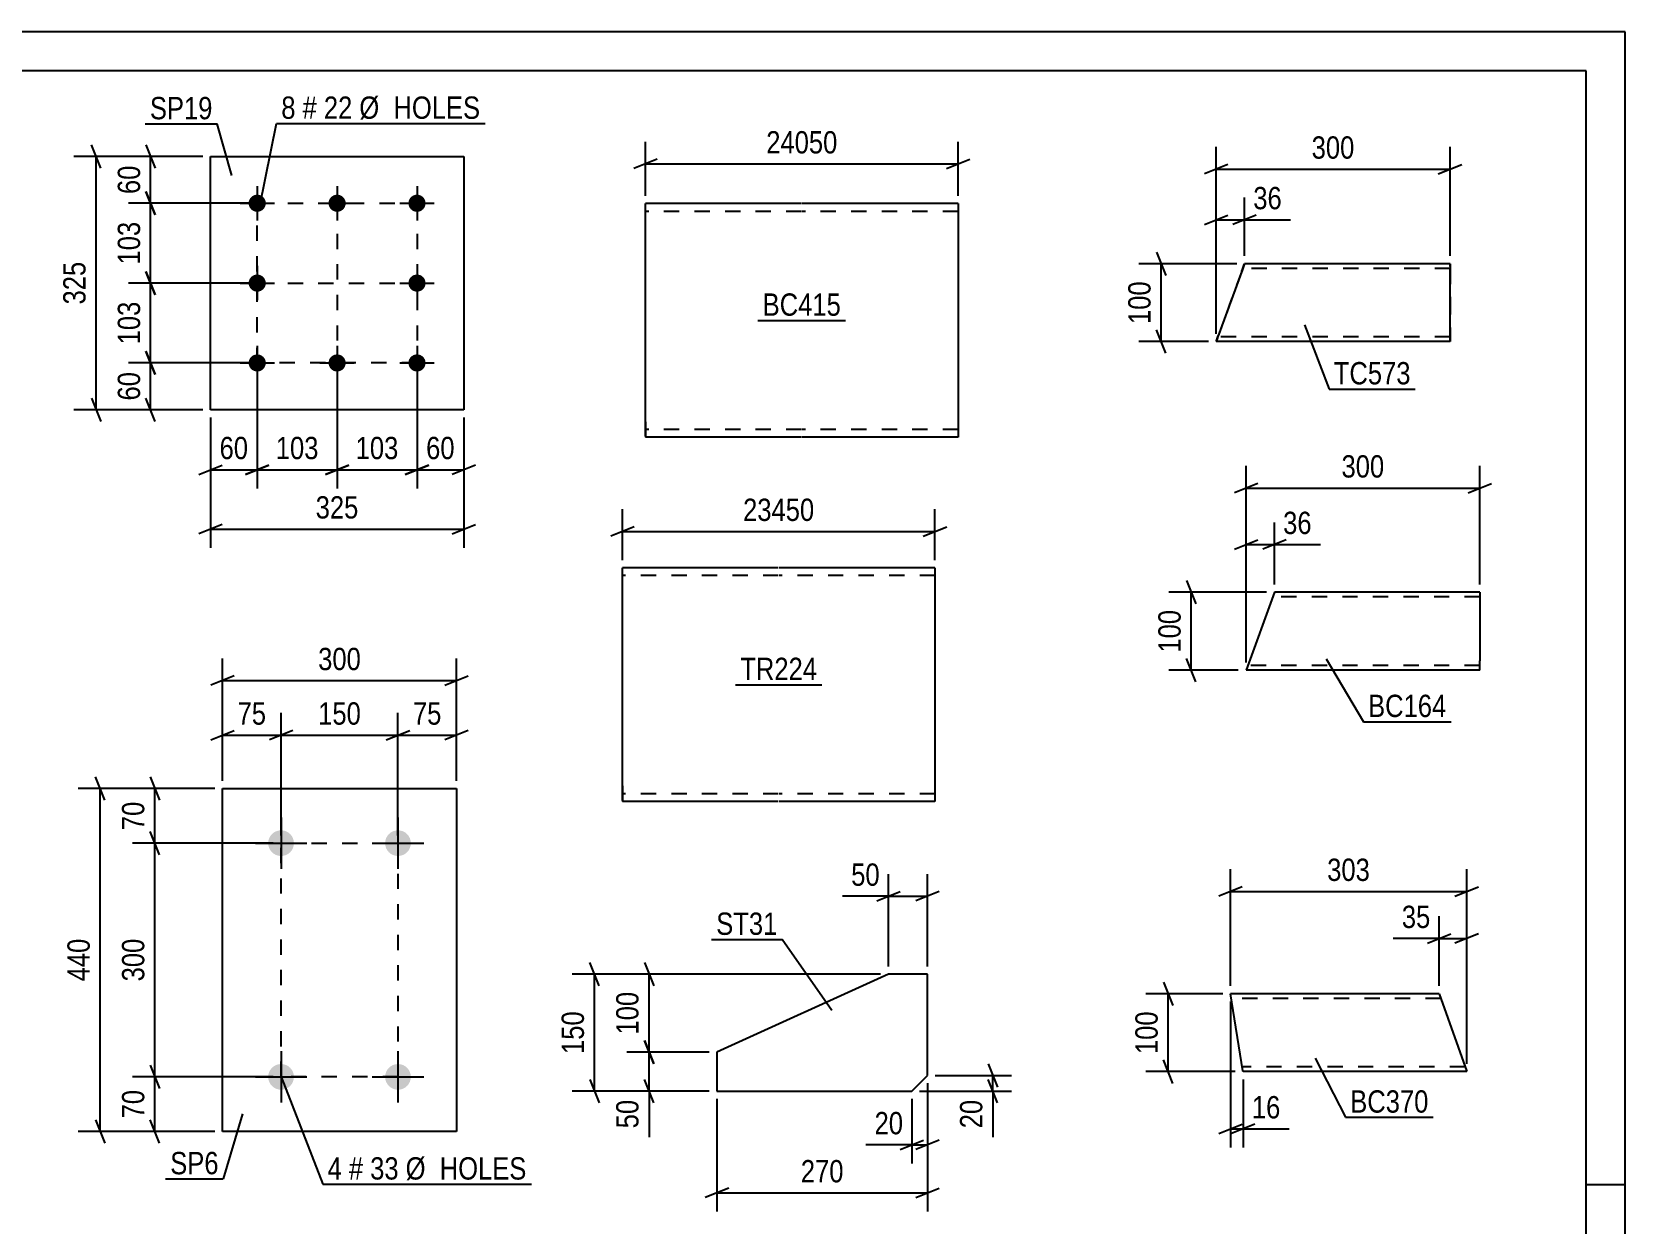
# Model space of a CAD drawing. Header units: millimetres. Extents: x 0 to 420, y 0 to 297.
# Drawn here: x 215.6 to 420, y 144 to 297 of the extents above; entities that cross this region are included whole.
import ezdxf

# ---------------------------------------------------------------- set-up
doc = ezdxf.new("R2010")
doc.units = ezdxf.units.MM
doc.linetypes.add('DXK_LINE_DOT2', pattern=[3.9198, 1.9599, -1.9599])
doc.styles.add('Arial Narrow', font='ARIALN.TTF', dxfattribs={"height": 0.2})

# ---------------------------------------------------------------- blocks, each defined once
blk = doc.blocks.new('Unknown-761548151-1163')
at = {"color": 5, "linetype": 'Continuous'}
for p, q in [((420, 297), (0, 297)), ((420, 0), (420, 297)), ((415, 292), (5, 292)), ((415, 5), (415, 292)), ((420, 149), (415, 149))]:
    blk.add_line(p, q, dxfattribs=at)
blk = doc.blocks.new('Part-761548151-21651 - 21646')
at = {"color": 2, "linetype": 'Continuous'}
for p, q in [((370.9, 266.5), (367.8, 257.98)), ((370.9, 266.5), (371.04, 266.89)), ((371.04, 266.89), (371.13, 267.15)), ((371.13, 267.15), (371.17, 267.24)), ((371.16, 267.24), (371.17, 267.24)), ((397.53, 267.24), (371.17, 267.24)), ((397.53, 267.24), (397.53, 267.15)), ((397.53, 267.15), (397.53, 266.89)), ((397.53, 266.89), (397.53, 266.5)), ((397.53, 257.98), (397.53, 266.5)), ((367.56, 257.33), (367.65, 257.59)), ((367.65, 257.59), (367.8, 257.98)), ((397.53, 257.98), (397.53, 257.33)), ((367.53, 257.24), (367.56, 257.33)), ((367.53, 257.24), (367.53, 257.24)), ((397.53, 257.24), (367.53, 257.24)), ((397.53, 257.33), (397.53, 257.24))]:
    blk.add_line(p, q, dxfattribs=at)
at = {"color": 7, "linetype": 'DXK_LINE_DOT2'}
for p, q in [((370.9, 266.5), (367.88, 258.21)), ((370.81, 266.27), (367.88, 258.21)), ((370.81, 266.27), (367.88, 258.21)), ((370.81, 266.27), (370.93, 266.59)), ((370.81, 266.27), (370.88, 266.46)), ((370.88, 266.46), (370.9, 266.5)), ((371.04, 266.89), (370.9, 266.5)), ((370.9, 266.5), (370.93, 266.59)), ((370.93, 266.59), (370.95, 266.64)), ((370.93, 266.59), (370.95, 266.64)), ((370.95, 266.64), (370.95, 266.64)), ((397.53, 266.64), (370.95, 266.64)), ((371.13, 267.15), (371.04, 266.89)), ((371.16, 267.24), (371.13, 267.15)), ((371.17, 267.24), (371.16, 267.24)), ((397.53, 267.15), (397.53, 267.24)), ((397.53, 266.89), (397.53, 267.15)), ((397.53, 266.89), (397.53, 257.88)), ((397.53, 266.59), (397.53, 266.64)), ((397.53, 266.59), (397.53, 266.64)), ((397.53, 266.59), (397.53, 258.01)), ((397.53, 266.5), (397.53, 266.59)), ((397.53, 266.46), (397.53, 266.5)), ((397.53, 257.88), (397.53, 266.46)), ((367.65, 257.59), (367.56, 257.33)), ((367.76, 257.88), (367.65, 257.59)), ((367.76, 257.88), (367.74, 257.84)), ((367.74, 257.84), (367.76, 257.88)), ((367.74, 257.84), (367.74, 257.84)), ((397.53, 257.84), (367.74, 257.84)), ((367.88, 258.21), (367.76, 257.88)), ((367.88, 258.21), (367.76, 257.88)), ((367.76, 257.88), (367.81, 258.01)), ((367.81, 258.01), (367.88, 258.21)), ((397.53, 257.88), (397.53, 258.01)), ((397.53, 257.84), (397.53, 257.88)), ((397.53, 257.84), (397.53, 257.88)), ((397.53, 257.59), (397.53, 257.88)), ((397.53, 257.33), (397.53, 257.59)), ((367.56, 257.33), (367.53, 257.24)), ((367.53, 257.24), (367.53, 257.24)), ((397.53, 257.24), (397.53, 257.33))]:
    blk.add_line(p, q, dxfattribs=at)
blk = doc.blocks.new('Part-761548151-21659 - 21658')
at = {"color": 2, "linetype": 'Continuous'}
for p, q in [((375, 225.07), (371.36, 215.07)), ((401.36, 225.07), (375, 225.07)), ((401.36, 225.07), (401.36, 224.97)), ((401.36, 224.97), (401.36, 223.87)), ((401.36, 223.87), (401.36, 216.27)), ((401.36, 215.07), (371.36, 215.07)), ((401.36, 215.07), (401.36, 216.27))]:
    blk.add_line(p, q, dxfattribs=at)
at = {"color": 7, "linetype": 'DXK_LINE_DOT2'}
for p, q in [((401.36, 224.47), (374.78, 224.47)), ((401.36, 224.71), (401.36, 223.87)), ((401.36, 215.67), (371.58, 215.67)), ((401.36, 215.16), (401.36, 215.42)), ((401.36, 215.07), (401.36, 215.16))]:
    blk.add_line(p, q, dxfattribs=at)
blk = doc.blocks.new('Part-761548151-21682 - 21681')
at = {"color": 2, "linetype": 'Continuous'}
for p, q in [((396.14, 173.53), (369.37, 173.53)), ((370.97, 163.62), (369.37, 173.53)), ((396.14, 173.53), (399.67, 163.53)), ((370.98, 163.53), (370.97, 163.62)), ((399.67, 163.53), (370.98, 163.53))]:
    blk.add_line(p, q, dxfattribs=at)
at = {"color": 7, "linetype": 'DXK_LINE_DOT2'}
for p, q in [((396.35, 172.93), (369.47, 172.93)), ((399.45, 164.13), (370.89, 164.13)), ((370.98, 163.53), (370.97, 163.62))]:
    blk.add_line(p, q, dxfattribs=at)
blk = doc.blocks.new('Part-761548151-17998 - 17997')
at = {"color": 2, "linetype": 'Continuous'}
for p, q in [((238.49, 248.5), (238.49, 281)), ((238.49, 281), (270.99, 281)), ((270.99, 281), (270.99, 248.5)), ((270.99, 248.5), (238.49, 248.5))]:
    blk.add_line(p, q, dxfattribs=at)
blk = doc.blocks.new('Bolt-761548151-17999 - 17997')
at = {"linetype": 'Continuous'}
for points in [[(244.49, 276.1, -1), (244.49, 273.9, -1)], [(254.74, 276.1, -1), (254.74, 273.9, -1)], [(264.99, 276.1, -1), (264.99, 273.9, -1)], [(244.49, 265.85, -1), (244.49, 263.65, -1)], [(264.99, 265.85, -1), (264.99, 263.65, -1)], [(244.49, 255.6, -1), (244.49, 253.4, -1)], [(254.74, 255.6, -1), (254.74, 253.4, -1)], [(264.99, 255.6, -1), (264.99, 253.4, -1)]]:
    blk.add_hatch(color=1, dxfattribs=at).paths.add_polyline_path(points)
at = {"color": 1, "linetype": 'Continuous'}
for p, q in [((244.49, 277.2), (244.49, 272.8)), ((254.74, 277.2), (254.74, 272.8)), ((264.99, 277.2), (264.99, 272.8)), ((242.29, 275), (246.69, 275)), ((252.54, 275), (256.94, 275)), ((262.79, 275), (267.19, 275)), ((244.49, 266.95), (244.49, 262.55)), ((264.99, 266.95), (264.99, 262.55)), ((242.29, 264.75), (246.69, 264.75)), ((262.79, 264.75), (267.19, 264.75)), ((244.49, 256.7), (244.49, 252.3)), ((254.74, 256.7), (254.74, 252.3)), ((264.99, 256.7), (264.99, 252.3)), ((242.29, 254.5), (246.69, 254.5)), ((252.54, 254.5), (256.94, 254.5)), ((262.79, 254.5), (267.19, 254.5))]:
    blk.add_line(p, q, dxfattribs=at)
blk = doc.blocks.new('Part-761548151-18047 - 18046')
at = {"color": 2, "linetype": 'Continuous'}
for p, q in [((311.35, 228.2), (291.35, 228.2)), ((291.35, 200.2), (291.35, 228.2)), ((331.45, 228.2), (311.45, 228.2)), ((331.45, 228.2), (331.45, 198.2)), ((291.35, 200.2), (291.35, 198.2)), ((311.35, 198.2), (291.35, 198.2)), ((331.45, 198.2), (311.45, 198.2))]:
    blk.add_line(p, q, dxfattribs=at)
at = {"color": 7, "linetype": 'DXK_LINE_DOT2'}
for p, q in [((311.35, 227.2), (291.35, 227.2)), ((331.45, 227.2), (311.45, 227.2)), ((291.35, 198.35), (291.35, 200.2)), ((291.35, 199.2), (291.35, 199.28)), ((311.35, 199.2), (291.35, 199.2)), ((331.45, 199.2), (311.45, 199.2)), ((331.45, 199.2), (331.45, 199.28))]:
    blk.add_line(p, q, dxfattribs=at)
blk = doc.blocks.new('Part-761548151-18057 - 18056')
at = {"color": 2, "linetype": 'Continuous'}
for p, q in [((314.32, 274.96), (294.32, 274.96)), ((294.32, 246.96), (294.32, 274.96)), ((334.42, 274.96), (314.42, 274.96)), ((334.42, 274.96), (334.42, 244.96)), ((294.32, 246.96), (294.32, 244.96)), ((314.32, 244.96), (294.32, 244.96)), ((334.42, 244.96), (314.42, 244.96))]:
    blk.add_line(p, q, dxfattribs=at)
at = {"color": 7, "linetype": 'DXK_LINE_DOT2'}
for p, q in [((314.32, 273.96), (294.32, 273.96)), ((334.42, 273.96), (314.42, 273.96)), ((294.32, 245.11), (294.32, 246.96)), ((294.32, 245.96), (294.32, 246.04)), ((314.32, 245.96), (294.32, 245.96)), ((334.42, 245.96), (314.42, 245.96)), ((334.42, 245.96), (334.42, 246.04))]:
    blk.add_line(p, q, dxfattribs=at)
blk = doc.blocks.new('Part-761548151-18067 - 18066')
at = {"color": 2, "linetype": 'Continuous'}
for p, q in [((240.05, 155.86), (240.05, 199.86)), ((240.05, 199.86), (270.05, 199.86)), ((270.05, 199.86), (270.05, 155.86)), ((270.05, 155.86), (240.05, 155.86))]:
    blk.add_line(p, q, dxfattribs=at)
blk = doc.blocks.new('Bolt-761548151-18068 - 18066')
at = {"linetype": 'Continuous'}
for points in [[(247.55, 194.51, -1), (247.55, 191.21, -1)], [(262.55, 194.51, -1), (262.55, 191.21, -1)], [(247.55, 164.51, -1), (247.55, 161.21, -1)], [(262.55, 164.51, -1), (262.55, 161.21, -1)]]:
    blk.add_hatch(color=1, dxfattribs=at).paths.add_polyline_path(points)
at = {"color": 1, "linetype": 'Continuous'}
for p, q in [((247.55, 196.16), (247.55, 189.56)), ((262.55, 196.16), (262.55, 189.56)), ((244.25, 192.86), (250.85, 192.86)), ((259.25, 192.86), (265.85, 192.86)), ((247.55, 166.16), (247.55, 159.56)), ((262.55, 166.16), (262.55, 159.56)), ((244.25, 162.86), (250.85, 162.86)), ((259.25, 162.86), (265.85, 162.86))]:
    blk.add_line(p, q, dxfattribs=at)
blk = doc.blocks.new('Part-761548151-18132 - 18131')
at = {"color": 2, "linetype": 'Continuous'}
for p, q in [((325.48, 176.04), (303.48, 166.04)), ((330.48, 176.04), (325.48, 176.04)), ((330.48, 163.04), (330.48, 176.04)), ((303.48, 166.04), (303.48, 161.04)), ((328.48, 161.04), (330.48, 163.04)), ((303.48, 161.04), (328.48, 161.04))]:
    blk.add_line(p, q, dxfattribs=at)
blk = doc.blocks.new('Rectangle-761548151-21344 - 17997')
at = {"color": 1, "linetype": 'DXK_LINE_DOT2'}
blk.add_lwpolyline([(244.49, 275), (264.99, 275), (264.99, 254.5), (244.49, 254.5), (244.49, 275)], close=True, dxfattribs=at)
blk = doc.blocks.new('Rectangle-761548151-21380 - 18066')
at = {"color": 1, "linetype": 'DXK_LINE_DOT2'}
blk.add_lwpolyline([(247.55, 192.86), (262.55, 192.86), (262.55, 162.86), (247.55, 162.86), (247.55, 192.86)], close=True, dxfattribs=at)
blk = doc.blocks.new('Line-761548151-21354 - 17997')
at = {"color": 1, "linetype": 'DXK_LINE_DOT2'}
blk.add_line((254.74, 275), (254.74, 254.5), dxfattribs=at)
blk = doc.blocks.new('Line-761548151-21361 - 17997')
at = {"color": 1, "linetype": 'DXK_LINE_DOT2'}
blk.add_line((244.49, 264.75), (264.99, 264.75), dxfattribs=at)
blk = doc.blocks.new('StraightDimension-761548151-21976 - 21646')
at = {"color": 7, "linetype": 'Continuous'}
for p, q in [((367.53, 258.24), (367.53, 282.22)), ((397.53, 268.24), (397.53, 282.22)), ((369.03, 279.97), (366.03, 278.77)), ((367.53, 279.37), (397.53, 279.37)), ((396.03, 278.77), (399.03, 279.97))]:
    blk.add_line(p, q, dxfattribs=at)
at = {"color": 0}
blk.add_wipeout([(385.87, 280.12), (385.87, 284.32), (379.18, 284.32), (379.18, 280.12)], dxfattribs=at)
at = {"color": 3, "style": 'Arial Narrow'}
blk.add_text('300', height=2.863, dxfattribs=at).set_placement((379.78, 280.72))
blk = doc.blocks.new('StraightDimension-761548151-21952 - 21646')
at = {"color": 7, "linetype": 'Continuous'}
for p, q in [((367.53, 258.24), (367.53, 275.73)), ((371.16, 268.24), (371.16, 275.73)), ((366.03, 272.28), (369.03, 273.48)), ((367.53, 272.88), (371.16, 272.88)), ((372.66, 273.48), (369.66, 272.28))]:
    blk.add_line(p, q, dxfattribs=at)
at = {"color": 0}
blk.add_wipeout([(376.55, 273.63), (376.55, 277.83), (371.69, 277.83), (371.69, 273.63)], dxfattribs=at)
at = {"color": 7, "linetype": 'Continuous'}
blk.add_line((371.16, 272.88), (377.07, 272.88), dxfattribs=at)
blk.add_line((371.16, 272.88), (377.07, 272.88), dxfattribs=at)
at = {"color": 3, "style": 'Arial Narrow'}
blk.add_text('36', height=2.863, dxfattribs=at).set_placement((372.29, 274.23))
blk = doc.blocks.new('StraightDimension-761548151-21995 - 21646')
at = {"color": 7, "linetype": 'Continuous'}
for p, q in [((359.86, 268.74), (361.06, 265.74)), ((370.16, 267.24), (357.61, 267.24)), ((360.46, 257.24), (360.46, 267.24)), ((361.06, 255.74), (359.86, 258.74)), ((366.53, 257.24), (357.61, 257.24))]:
    blk.add_line(p, q, dxfattribs=at)
at = {"color": 0}
blk.add_wipeout([(359.71, 265.58), (355.51, 265.58), (355.51, 258.9), (359.71, 258.9)], dxfattribs=at)
at = {"color": 3, "style": 'Arial Narrow'}
blk.add_text('100', height=2.863, rotation=90.0002, dxfattribs=at).set_placement((359.11, 259.5))
blk = doc.blocks.new('StraightDimension-761548151-21904 - 21658')
at = {"color": 7, "linetype": 'Continuous'}
for p, q in [((371.36, 216.07), (371.36, 234.04)), ((375, 226.07), (375, 234.04)), ((369.86, 230.59), (372.86, 231.79)), ((371.36, 231.19), (375, 231.19)), ((376.5, 231.79), (373.5, 230.59))]:
    blk.add_line(p, q, dxfattribs=at)
at = {"color": 0}
blk.add_wipeout([(380.38, 231.94), (380.38, 236.14), (375.52, 236.14), (375.52, 231.94)], dxfattribs=at)
at = {"color": 7, "linetype": 'Continuous'}
blk.add_line((375, 231.19), (380.9, 231.19), dxfattribs=at)
blk.add_line((375, 231.19), (380.9, 231.19), dxfattribs=at)
at = {"color": 3, "style": 'Arial Narrow'}
blk.add_text('36', height=2.863, dxfattribs=at).set_placement((376.12, 232.54))
blk = doc.blocks.new('StraightDimension-761548151-21922 - 21658')
at = {"color": 7, "linetype": 'Continuous'}
for p, q in [((371.36, 216.07), (371.36, 241.29)), ((401.36, 226.07), (401.36, 241.29)), ((372.86, 239.04), (369.86, 237.84)), ((371.36, 238.44), (401.36, 238.44)), ((399.86, 237.84), (402.86, 239.04))]:
    blk.add_line(p, q, dxfattribs=at)
at = {"color": 0}
blk.add_wipeout([(389.7, 239.19), (389.7, 243.39), (383.01, 243.39), (383.01, 239.19)], dxfattribs=at)
at = {"color": 3, "style": 'Arial Narrow'}
blk.add_text('300', height=2.863, dxfattribs=at).set_placement((383.61, 239.79))
blk = doc.blocks.new('StraightDimension-761548151-21933 - 21658')
at = {"color": 7, "linetype": 'Continuous'}
for p, q in [((374, 225.07), (361.47, 225.07)), ((363.72, 226.57), (364.92, 223.57)), ((364.32, 215.07), (364.32, 225.07)), ((370.36, 215.07), (361.47, 215.07)), ((364.92, 213.57), (363.72, 216.57))]:
    blk.add_line(p, q, dxfattribs=at)
at = {"color": 0}
blk.add_wipeout([(363.57, 223.41), (359.37, 223.41), (359.37, 216.72), (363.57, 216.72)], dxfattribs=at)
at = {"color": 3, "style": 'Arial Narrow'}
blk.add_text('100', height=2.863, rotation=90.0002, dxfattribs=at).set_placement((362.97, 217.32))
blk = doc.blocks.new('StraightDimension-761548151-21868 - 21681')
at = {"color": 7, "linetype": 'Continuous'}
for p, q in [((369.37, 174.53), (369.37, 189.51)), ((399.67, 164.53), (399.67, 189.51)), ((370.87, 187.26), (367.87, 186.06)), ((369.37, 186.66), (399.67, 186.66)), ((398.17, 186.06), (401.17, 187.26))]:
    blk.add_line(p, q, dxfattribs=at)
at = {"color": 0}
blk.add_wipeout([(387.86, 187.41), (387.86, 191.61), (381.17, 191.61), (381.17, 187.41)], dxfattribs=at)
at = {"color": 3, "style": 'Arial Narrow'}
blk.add_text('303', height=2.863, dxfattribs=at).set_placement((381.77, 188.01))
blk = doc.blocks.new('StraightDimension-761548151-21879 - 21681')
at = {"color": 7, "linetype": 'Continuous'}
for p, q in [((360.77, 175.03), (361.97, 172.03)), ((368.37, 173.53), (358.52, 173.53)), ((361.37, 163.53), (361.37, 173.53)), ((361.97, 162.03), (360.77, 165.03)), ((369.98, 163.53), (358.52, 163.53))]:
    blk.add_line(p, q, dxfattribs=at)
at = {"color": 0}
blk.add_wipeout([(360.62, 171.87), (356.42, 171.87), (356.42, 165.19), (360.62, 165.19)], dxfattribs=at)
at = {"color": 3, "style": 'Arial Narrow'}
blk.add_text('100', height=2.863, rotation=90.0002, dxfattribs=at).set_placement((360.02, 165.79))
blk = doc.blocks.new('StraightDimension-761548151-21831 - 21681')
at = {"color": 7, "linetype": 'Continuous'}
for p, q in [((369.37, 172.53), (369.37, 153.78)), ((370.98, 162.53), (370.98, 153.78)), ((367.87, 155.58), (370.87, 156.78)), ((369.37, 156.18), (370.98, 156.18)), ((372.48, 156.78), (369.48, 155.58))]:
    blk.add_line(p, q, dxfattribs=at)
at = {"color": 0}
blk.add_wipeout([(376.37, 156.93), (376.37, 161.13), (371.51, 161.13), (371.51, 156.93)], dxfattribs=at)
at = {"color": 7, "linetype": 'Continuous'}
blk.add_line((370.98, 156.18), (376.89, 156.18), dxfattribs=at)
blk.add_line((370.98, 156.18), (376.89, 156.18), dxfattribs=at)
at = {"color": 3, "style": 'Arial Narrow'}
blk.add_text('16', height=2.863, dxfattribs=at).set_placement((372.11, 157.53))
blk = doc.blocks.new('StraightDimension-761548151-21850 - 21681')
at = {"color": 7, "linetype": 'Continuous'}
for p, q in [((396.14, 174.53), (396.14, 183.47)), ((399.67, 164.53), (399.67, 183.47)), ((394.64, 180.02), (397.64, 181.22)), ((396.14, 180.62), (399.67, 180.62)), ((401.17, 181.22), (398.17, 180.02))]:
    blk.add_line(p, q, dxfattribs=at)
at = {"color": 0}
blk.add_wipeout([(395.61, 181.37), (395.61, 185.57), (390.75, 185.57), (390.75, 181.37)], dxfattribs=at)
at = {"color": 7, "linetype": 'Continuous'}
blk.add_line((396.14, 180.62), (390.23, 180.62), dxfattribs=at)
blk.add_line((396.14, 180.62), (390.23, 180.62), dxfattribs=at)
at = {"color": 3, "style": 'Arial Narrow'}
blk.add_text('35', height=2.863, dxfattribs=at).set_placement((391.35, 181.97))
blk = doc.blocks.new('StraightDimension-761548151-18427 - 17997')
at = {"color": 7, "linetype": 'Continuous'}
for p, q in [((254.74, 253.5), (254.74, 238.4)), ((264.99, 253.5), (264.99, 238.4)), ((253.24, 240.2), (256.24, 241.4)), ((266.49, 241.4), (263.49, 240.2)), ((254.74, 240.8), (264.99, 240.8))]:
    blk.add_line(p, q, dxfattribs=at)
at = {"color": 0}
blk.add_wipeout([(263.2, 241.55), (263.2, 245.75), (256.52, 245.75), (256.52, 241.55)], dxfattribs=at)
at = {"color": 3, "style": 'Arial Narrow'}
blk.add_text('103', height=2.863, dxfattribs=at).set_placement((257.12, 242.15))
blk = doc.blocks.new('StraightDimension-761548151-18406 - 17997')
at = {"color": 7, "linetype": 'Continuous'}
for p, q in [((230.21, 282.5), (231.41, 279.5)), ((237.49, 281), (227.96, 281)), ((230.81, 275), (230.81, 281)), ((231.41, 273.5), (230.21, 276.5)), ((243.49, 275), (227.96, 275))]:
    blk.add_line(p, q, dxfattribs=at)
at = {"color": 0}
blk.add_wipeout([(230.06, 280.43), (225.86, 280.43), (225.86, 275.58), (230.06, 275.58)], dxfattribs=at)
at = {"color": 3, "style": 'Arial Narrow'}
blk.add_text('60', height=2.863, rotation=90.0002, dxfattribs=at).set_placement((229.46, 276.18))
blk = doc.blocks.new('StraightDimension-761548151-18407 - 17997')
at = {"color": 7, "linetype": 'Continuous'}
for p, q in [((230.21, 276.5), (231.41, 273.5)), ((243.49, 275), (227.96, 275)), ((230.81, 264.75), (230.81, 275)), ((231.41, 263.25), (230.21, 266.25)), ((243.49, 264.75), (227.96, 264.75))]:
    blk.add_line(p, q, dxfattribs=at)
at = {"color": 0}
blk.add_wipeout([(230.06, 273.22), (225.86, 273.22), (225.86, 266.54), (230.06, 266.54)], dxfattribs=at)
at = {"color": 3, "style": 'Arial Narrow'}
blk.add_text('103', height=2.863, rotation=90.0002, dxfattribs=at).set_placement((229.46, 267.14))
blk = doc.blocks.new('StraightDimension-761548151-18408 - 17997')
at = {"color": 7, "linetype": 'Continuous'}
for p, q in [((230.21, 266.25), (231.41, 263.25)), ((243.49, 264.75), (227.96, 264.75)), ((230.81, 254.5), (230.81, 264.75)), ((231.41, 253), (230.21, 256)), ((243.49, 254.5), (227.96, 254.5))]:
    blk.add_line(p, q, dxfattribs=at)
at = {"color": 0}
blk.add_wipeout([(230.06, 262.97), (225.86, 262.97), (225.86, 256.29), (230.06, 256.29)], dxfattribs=at)
at = {"color": 3, "style": 'Arial Narrow'}
blk.add_text('103', height=2.863, rotation=90.0002, dxfattribs=at).set_placement((229.46, 256.89))
blk = doc.blocks.new('StraightDimension-761548151-18409 - 17997')
at = {"color": 7, "linetype": 'Continuous'}
for p, q in [((230.21, 256), (231.41, 253)), ((243.49, 254.5), (227.96, 254.5)), ((230.81, 248.5), (230.81, 254.5)), ((231.41, 247), (230.21, 250)), ((237.49, 248.5), (227.96, 248.5))]:
    blk.add_line(p, q, dxfattribs=at)
at = {"color": 0}
blk.add_wipeout([(230.06, 253.93), (225.86, 253.93), (225.86, 249.08), (230.06, 249.08)], dxfattribs=at)
at = {"color": 3, "style": 'Arial Narrow'}
blk.add_text('60', height=2.863, rotation=90.0002, dxfattribs=at).set_placement((229.46, 249.68))
blk = doc.blocks.new('StraightDimension-761548151-18422 - 17997')
at = {"color": 7, "linetype": 'Continuous'}
for p, q in [((224.41, 279.5), (223.21, 282.5)), ((237.49, 281), (220.96, 281)), ((223.81, 248.5), (223.81, 281)), ((223.21, 250), (224.41, 247)), ((237.49, 248.5), (220.96, 248.5))]:
    blk.add_line(p, q, dxfattribs=at)
at = {"color": 0}
blk.add_wipeout([(223.06, 268.1), (218.86, 268.1), (218.86, 261.41), (223.06, 261.41)], dxfattribs=at)
at = {"color": 3, "style": 'Arial Narrow'}
blk.add_text('325', height=2.863, rotation=90.0002, dxfattribs=at).set_placement((222.46, 262.01))
blk = doc.blocks.new('StraightDimension-761548151-18426 - 17997')
at = {"color": 7, "linetype": 'Continuous'}
for p, q in [((264.99, 253.5), (264.99, 238.4)), ((270.99, 247.5), (270.99, 238.4)), ((263.49, 240.2), (266.49, 241.4)), ((272.49, 241.4), (269.49, 240.2)), ((264.99, 240.8), (270.99, 240.8))]:
    blk.add_line(p, q, dxfattribs=at)
at = {"color": 0}
blk.add_wipeout([(270.41, 241.55), (270.41, 245.75), (265.56, 245.75), (265.56, 241.55)], dxfattribs=at)
at = {"color": 3, "style": 'Arial Narrow'}
blk.add_text('60', height=2.863, dxfattribs=at).set_placement((266.16, 242.15))
blk = doc.blocks.new('StraightDimension-761548151-18428 - 17997')
at = {"color": 7, "linetype": 'Continuous'}
for p, q in [((244.49, 253.5), (244.49, 238.4)), ((254.74, 253.5), (254.74, 238.4)), ((242.99, 240.2), (245.99, 241.4)), ((256.24, 241.4), (253.24, 240.2)), ((244.49, 240.8), (254.74, 240.8))]:
    blk.add_line(p, q, dxfattribs=at)
at = {"color": 0}
blk.add_wipeout([(252.95, 241.55), (252.95, 245.75), (246.27, 245.75), (246.27, 241.55)], dxfattribs=at)
at = {"color": 3, "style": 'Arial Narrow'}
blk.add_text('103', height=2.863, dxfattribs=at).set_placement((246.87, 242.15))
blk = doc.blocks.new('StraightDimension-761548151-18429 - 17997')
at = {"color": 7, "linetype": 'Continuous'}
for p, q in [((244.49, 253.5), (244.49, 238.4)), ((238.49, 247.5), (238.49, 238.4)), ((236.99, 240.2), (239.99, 241.4)), ((245.99, 241.4), (242.99, 240.2)), ((238.49, 240.8), (244.49, 240.8))]:
    blk.add_line(p, q, dxfattribs=at)
at = {"color": 0}
blk.add_wipeout([(243.91, 241.55), (243.91, 245.75), (239.06, 245.75), (239.06, 241.55)], dxfattribs=at)
at = {"color": 3, "style": 'Arial Narrow'}
blk.add_text('60', height=2.863, dxfattribs=at).set_placement((239.66, 242.15))
blk = doc.blocks.new('StraightDimension-761548151-18442 - 17997')
at = {"color": 7, "linetype": 'Continuous'}
for p, q in [((238.49, 247.5), (238.49, 230.78)), ((270.99, 247.5), (270.99, 230.78)), ((239.99, 233.78), (236.99, 232.58)), ((238.49, 233.18), (270.99, 233.18)), ((269.49, 232.58), (272.49, 233.78))]:
    blk.add_line(p, q, dxfattribs=at)
at = {"color": 0}
blk.add_wipeout([(258.08, 233.93), (258.08, 238.13), (251.39, 238.13), (251.39, 233.93)], dxfattribs=at)
at = {"color": 3, "style": 'Arial Narrow'}
blk.add_text('325', height=2.863, dxfattribs=at).set_placement((251.99, 234.53))
blk = doc.blocks.new('StraightDimension-761548151-18466 - 18046')
at = {"color": 7, "linetype": 'Continuous'}
for p, q in [((291.35, 229.2), (291.35, 235.72)), ((331.45, 229.2), (331.45, 235.72)), ((292.85, 233.47), (289.85, 232.27)), ((329.95, 232.27), (332.95, 233.47)), ((291.35, 232.87), (331.45, 232.87))]:
    blk.add_line(p, q, dxfattribs=at)
at = {"color": 0}
blk.add_wipeout([(316.57, 233.62), (316.57, 237.82), (306.23, 237.82), (306.23, 233.62)], dxfattribs=at)
at = {"color": 3, "style": 'Arial Narrow'}
blk.add_text('23450', height=2.863, dxfattribs=at).set_placement((306.83, 234.22))
blk = doc.blocks.new('StraightDimension-761548151-18470 - 18056')
at = {"color": 7, "linetype": 'Continuous'}
for p, q in [((294.32, 275.96), (294.32, 282.89)), ((334.42, 275.96), (334.42, 282.89)), ((295.82, 280.64), (292.82, 279.44)), ((332.92, 279.44), (335.92, 280.64)), ((294.32, 280.04), (334.42, 280.04))]:
    blk.add_line(p, q, dxfattribs=at)
at = {"color": 0}
blk.add_wipeout([(319.54, 280.79), (319.54, 284.99), (309.2, 284.99), (309.2, 280.79)], dxfattribs=at)
at = {"color": 3, "style": 'Arial Narrow'}
blk.add_text('24050', height=2.863, dxfattribs=at).set_placement((309.8, 281.39))
blk = doc.blocks.new('StraightDimension-761548151-18476 - 18066')
at = {"color": 7, "linetype": 'Continuous'}
for p, q in [((230.75, 164.36), (231.95, 161.36)), ((246.55, 162.86), (228.5, 162.86)), ((231.35, 155.86), (231.35, 162.86)), ((239.05, 155.86), (228.5, 155.86)), ((231.95, 154.36), (230.75, 157.36))]:
    blk.add_line(p, q, dxfattribs=at)
at = {"color": 0}
blk.add_wipeout([(230.6, 161.79), (226.4, 161.79), (226.4, 156.93), (230.6, 156.93)], dxfattribs=at)
at = {"color": 3, "style": 'Arial Narrow'}
blk.add_text('70', height=2.863, rotation=90.0002, dxfattribs=at).set_placement((230, 157.53))
blk = doc.blocks.new('StraightDimension-761548151-18474 - 18066')
at = {"color": 7, "linetype": 'Continuous'}
for p, q in [((230.75, 201.36), (231.95, 198.36)), ((239.05, 199.86), (228.5, 199.86)), ((231.35, 192.86), (231.35, 199.86)), ((231.95, 191.36), (230.75, 194.36)), ((246.55, 192.86), (228.5, 192.86))]:
    blk.add_line(p, q, dxfattribs=at)
at = {"color": 0}
blk.add_wipeout([(230.6, 198.79), (226.4, 198.79), (226.4, 193.93), (230.6, 193.93)], dxfattribs=at)
at = {"color": 3, "style": 'Arial Narrow'}
blk.add_text('70', height=2.863, rotation=90.0002, dxfattribs=at).set_placement((230, 194.53))
blk = doc.blocks.new('StraightDimension-761548151-18475 - 18066')
at = {"color": 7, "linetype": 'Continuous'}
for p, q in [((231.95, 191.36), (230.75, 194.36)), ((246.55, 192.86), (228.5, 192.86)), ((231.35, 162.86), (231.35, 192.86)), ((230.75, 164.36), (231.95, 161.36)), ((246.55, 162.86), (228.5, 162.86))]:
    blk.add_line(p, q, dxfattribs=at)
at = {"color": 0}
blk.add_wipeout([(230.6, 181.2), (226.4, 181.2), (226.4, 174.52), (230.6, 174.52)], dxfattribs=at)
at = {"color": 3, "style": 'Arial Narrow'}
blk.add_text('300', height=2.863, rotation=90.0002, dxfattribs=at).set_placement((230, 175.12))
blk = doc.blocks.new('StraightDimension-761548151-18486 - 18066')
at = {"color": 7, "linetype": 'Continuous'}
for p, q in [((224.95, 198.36), (223.75, 201.36)), ((239.05, 199.86), (221.5, 199.86)), ((224.35, 155.86), (224.35, 199.86)), ((239.05, 155.86), (221.5, 155.86)), ((223.75, 157.36), (224.95, 154.36))]:
    blk.add_line(p, q, dxfattribs=at)
at = {"color": 0}
blk.add_wipeout([(223.6, 181.2), (219.4, 181.2), (219.4, 174.52), (223.6, 174.52)], dxfattribs=at)
at = {"color": 3, "style": 'Arial Narrow'}
blk.add_text('440', height=2.863, rotation=90.0002, dxfattribs=at).set_placement((223, 175.12))
blk = doc.blocks.new('StraightDimension-761548151-18490 - 18066')
at = {"color": 7, "linetype": 'Continuous'}
for p, q in [((262.55, 193.86), (262.55, 209.57)), ((270.05, 200.86), (270.05, 209.57)), ((261.05, 206.12), (264.05, 207.32)), ((262.55, 206.72), (270.05, 206.72)), ((271.55, 207.32), (268.55, 206.12))]:
    blk.add_line(p, q, dxfattribs=at)
at = {"color": 0}
blk.add_wipeout([(268.73, 207.47), (268.73, 211.67), (263.87, 211.67), (263.87, 207.47)], dxfattribs=at)
at = {"color": 3, "style": 'Arial Narrow'}
blk.add_text('75', height=2.863, dxfattribs=at).set_placement((264.47, 208.07))
blk = doc.blocks.new('StraightDimension-761548151-18491 - 18066')
at = {"color": 7, "linetype": 'Continuous'}
for p, q in [((247.55, 193.86), (247.55, 209.57)), ((262.55, 193.86), (262.55, 209.57)), ((249.05, 207.32), (246.05, 206.12)), ((247.55, 206.72), (262.55, 206.72)), ((261.05, 206.12), (264.05, 207.32))]:
    blk.add_line(p, q, dxfattribs=at)
at = {"color": 0}
blk.add_wipeout([(258.39, 207.47), (258.39, 211.67), (251.71, 211.67), (251.71, 207.47)], dxfattribs=at)
at = {"color": 3, "style": 'Arial Narrow'}
blk.add_text('150', height=2.863, dxfattribs=at).set_placement((252.31, 208.07))
blk = doc.blocks.new('StraightDimension-761548151-18492 - 18066')
at = {"color": 7, "linetype": 'Continuous'}
for p, q in [((240.05, 200.86), (240.05, 209.57)), ((247.55, 193.86), (247.55, 209.57)), ((238.55, 206.12), (241.55, 207.32)), ((240.05, 206.72), (247.55, 206.72)), ((249.05, 207.32), (246.05, 206.12))]:
    blk.add_line(p, q, dxfattribs=at)
at = {"color": 0}
blk.add_wipeout([(246.23, 207.47), (246.23, 211.67), (241.37, 211.67), (241.37, 207.47)], dxfattribs=at)
at = {"color": 3, "style": 'Arial Narrow'}
blk.add_text('75', height=2.863, dxfattribs=at).set_placement((241.97, 208.07))
blk = doc.blocks.new('StraightDimension-761548151-18502 - 18066')
at = {"color": 7, "linetype": 'Continuous'}
for p, q in [((240.05, 200.86), (240.05, 216.57)), ((270.05, 200.86), (270.05, 216.57)), ((241.55, 214.32), (238.55, 213.12)), ((240.05, 213.72), (270.05, 213.72)), ((268.55, 213.12), (271.55, 214.32))]:
    blk.add_line(p, q, dxfattribs=at)
at = {"color": 0}
blk.add_wipeout([(258.39, 214.47), (258.39, 218.67), (251.71, 218.67), (251.71, 214.47)], dxfattribs=at)
at = {"color": 3, "style": 'Arial Narrow'}
blk.add_text('300', height=2.863, dxfattribs=at).set_placement((252.31, 215.07))
blk = doc.blocks.new('StraightDimension-761548151-18636 - 18131')
at = {"color": 7, "linetype": 'Continuous'}
for p, q in [((330.48, 162.04), (330.48, 145.57)), ((303.48, 160.04), (303.48, 145.57)), ((304.98, 148.57), (301.98, 147.37)), ((303.48, 147.97), (330.48, 147.97)), ((328.98, 147.37), (331.98, 148.57))]:
    blk.add_line(p, q, dxfattribs=at)
at = {"color": 0}
blk.add_wipeout([(320.33, 148.72), (320.33, 152.92), (313.64, 152.92), (313.64, 148.72)], dxfattribs=at)
at = {"color": 3, "style": 'Arial Narrow'}
blk.add_text('270', height=2.863, dxfattribs=at).set_placement((314.24, 149.32))
blk = doc.blocks.new('StraightDimension-761548151-18626 - 18131')
at = {"color": 7, "linetype": 'Continuous'}
for p, q in [((338.27, 164.54), (339.47, 161.54)), ((331.48, 163.04), (341.27, 163.04)), ((339.47, 159.54), (338.27, 162.54)), ((338.87, 161.04), (338.87, 163.04)), ((329.48, 161.04), (341.27, 161.04))]:
    blk.add_line(p, q, dxfattribs=at)
at = {"color": 0}
blk.add_wipeout([(338.12, 160.52), (333.92, 160.52), (333.92, 155.66), (338.12, 155.66)], dxfattribs=at)
at = {"color": 7, "linetype": 'Continuous'}
blk.add_line((338.87, 161.04), (338.87, 155.13), dxfattribs=at)
blk.add_line((338.87, 161.04), (338.87, 155.13), dxfattribs=at)
at = {"color": 3, "style": 'Arial Narrow'}
blk.add_text('20', height=2.863, rotation=90.0002, dxfattribs=at).set_placement((337.52, 156.26))
blk = doc.blocks.new('StraightDimension-761548151-18618 - 18131')
at = {"color": 7, "linetype": 'Continuous'}
for p, q in [((330.48, 162.04), (330.48, 151.74)), ((328.48, 160.04), (328.48, 151.74)), ((326.98, 153.54), (329.98, 154.74)), ((328.48, 154.14), (330.48, 154.14)), ((331.98, 154.74), (328.98, 153.54))]:
    blk.add_line(p, q, dxfattribs=at)
at = {"color": 0}
blk.add_wipeout([(327.96, 154.89), (327.96, 159.09), (323.1, 159.09), (323.1, 154.89)], dxfattribs=at)
at = {"color": 7, "linetype": 'Continuous'}
blk.add_line((328.48, 154.14), (322.58, 154.14), dxfattribs=at)
blk.add_line((328.48, 154.14), (322.58, 154.14), dxfattribs=at)
at = {"color": 3, "style": 'Arial Narrow'}
blk.add_text('20', height=2.863, dxfattribs=at).set_placement((323.7, 155.49))
blk = doc.blocks.new('StraightDimension-761548151-18631 - 18131')
at = {"color": 7, "linetype": 'Continuous'}
for p, q in [((302.48, 166.04), (291.91, 166.04)), ((294.16, 167.54), (295.36, 164.54)), ((294.76, 161.04), (294.76, 166.04)), ((295.36, 159.54), (294.16, 162.54)), ((302.48, 161.04), (291.91, 161.04))]:
    blk.add_line(p, q, dxfattribs=at)
at = {"color": 0}
blk.add_wipeout([(294.01, 160.52), (289.81, 160.52), (289.81, 155.66), (294.01, 155.66)], dxfattribs=at)
at = {"color": 7, "linetype": 'Continuous'}
blk.add_line((294.76, 161.04), (294.76, 155.13), dxfattribs=at)
blk.add_line((294.76, 161.04), (294.76, 155.13), dxfattribs=at)
at = {"color": 3, "style": 'Arial Narrow'}
blk.add_text('50', height=2.863, rotation=90.0002, dxfattribs=at).set_placement((293.41, 156.26))
blk = doc.blocks.new('StraightDimension-761548151-18630 - 18131')
at = {"color": 7, "linetype": 'Continuous'}
for p, q in [((324.48, 176.04), (291.91, 176.04)), ((294.16, 177.54), (295.36, 174.54)), ((294.76, 166.04), (294.76, 176.04)), ((302.48, 166.04), (291.91, 166.04)), ((295.36, 164.54), (294.16, 167.54))]:
    blk.add_line(p, q, dxfattribs=at)
at = {"color": 0}
blk.add_wipeout([(294.01, 174.38), (289.81, 174.38), (289.81, 167.7), (294.01, 167.7)], dxfattribs=at)
at = {"color": 3, "style": 'Arial Narrow'}
blk.add_text('100', height=2.863, rotation=90.0002, dxfattribs=at).set_placement((293.41, 168.3))
blk = doc.blocks.new('StraightDimension-761548151-18622 - 18131')
at = {"color": 7, "linetype": 'Continuous'}
for p, q in [((325.48, 177.04), (325.48, 188.89)), ((330.48, 177.04), (330.48, 188.89)), ((323.98, 185.44), (326.98, 186.64)), ((325.48, 186.04), (330.48, 186.04)), ((331.98, 186.64), (328.98, 185.44))]:
    blk.add_line(p, q, dxfattribs=at)
at = {"color": 0}
blk.add_wipeout([(324.96, 186.79), (324.96, 190.99), (320.1, 190.99), (320.1, 186.79)], dxfattribs=at)
at = {"color": 7, "linetype": 'Continuous'}
blk.add_line((325.48, 186.04), (319.58, 186.04), dxfattribs=at)
blk.add_line((325.48, 186.04), (319.58, 186.04), dxfattribs=at)
at = {"color": 3, "style": 'Arial Narrow'}
blk.add_text('50', height=2.863, dxfattribs=at).set_placement((320.7, 187.39))
blk = doc.blocks.new('StraightDimension-761548151-18640 - 18131')
at = {"color": 7, "linetype": 'Continuous'}
for p, q in [((324.48, 176.04), (284.91, 176.04)), ((288.36, 174.54), (287.16, 177.54)), ((287.76, 161.04), (287.76, 176.04)), ((287.16, 162.54), (288.36, 159.54)), ((302.48, 161.04), (284.91, 161.04))]:
    blk.add_line(p, q, dxfattribs=at)
at = {"color": 0}
blk.add_wipeout([(287.01, 171.88), (282.81, 171.88), (282.81, 165.2), (287.01, 165.2)], dxfattribs=at)
at = {"color": 3, "style": 'Arial Narrow'}
blk.add_text('150', height=2.863, rotation=90.0002, dxfattribs=at).set_placement((286.41, 165.8))
blk = doc.blocks.new('Mark-761548151-21710 - 21646')
at = {"color": 0}
blk.add_wipeout([(392.48, 251.75), (392.48, 254.75), (382.62, 254.75), (382.62, 251.75)], dxfattribs=at)
blk.add_wipeout([(392.48, 251.75), (392.48, 254.75), (382.62, 254.75), (382.62, 251.75)], dxfattribs=at)
at = {"color": 30, "linetype": 'Continuous'}
for p, q in [((378.86, 259.39), (382.02, 251.15)), ((382.02, 251.15), (393.08, 251.15))]:
    blk.add_line(p, q, dxfattribs=at)
at = {"color": 3, "style": 'Arial Narrow'}
blk.add_text('TC573', height=2.863, dxfattribs=at).set_placement((382.62, 251.75))
blk = doc.blocks.new('Mark-761548151-21707 - 21658')
at = {"color": 0}
blk.add_wipeout([(397.07, 209.05), (397.07, 212.05), (387.02, 212.05), (387.02, 209.05)], dxfattribs=at)
blk.add_wipeout([(397.07, 209.05), (397.07, 212.05), (387.02, 212.05), (387.02, 209.05)], dxfattribs=at)
at = {"color": 30, "linetype": 'Continuous'}
for p, q in [((381.63, 216.5), (386.42, 208.45)), ((386.42, 208.45), (397.67, 208.45))]:
    blk.add_line(p, q, dxfattribs=at)
at = {"color": 3, "style": 'Arial Narrow'}
blk.add_text('BC164', height=2.863, dxfattribs=at).set_placement((387.02, 209.05))
blk = doc.blocks.new('Mark-761548151-21698 - 21681')
at = {"color": 0}
blk.add_wipeout([(394.78, 158.27), (394.78, 161.27), (384.73, 161.27), (384.73, 158.27)], dxfattribs=at)
blk.add_wipeout([(394.78, 158.27), (394.78, 161.27), (384.73, 161.27), (384.73, 158.27)], dxfattribs=at)
at = {"color": 30, "linetype": 'Continuous'}
for p, q in [((380.22, 165.27), (384.13, 157.67)), ((384.13, 157.67), (395.38, 157.67))]:
    blk.add_line(p, q, dxfattribs=at)
at = {"color": 3, "style": 'Arial Narrow'}
blk.add_text('BC370', height=2.863, dxfattribs=at).set_placement((384.73, 158.27))
blk = doc.blocks.new('Mark-761548151-18720 - 17997')
at = {"color": 0}
blk.add_wipeout([(238.76, 285.78), (238.76, 288.78), (230.72, 288.78), (230.72, 285.78)], dxfattribs=at)
blk.add_wipeout([(238.76, 285.78), (238.76, 288.78), (230.72, 288.78), (230.72, 285.78)], dxfattribs=at)
at = {"color": 30, "linetype": 'Continuous'}
for p in [(230.12, 285.18), (241.25, 278.54)]:
    blk.add_line(p, (239.36, 285.18), dxfattribs=at)
at = {"color": 3, "style": 'Arial Narrow'}
blk.add_text('SP19', height=2.863, dxfattribs=at).set_placement((230.72, 285.78))
blk = doc.blocks.new('Mark-761548151-18723 - 17997')
at = {"color": 0}
blk.add_wipeout([(249.41, 285.84), (249.41, 288.84), (247.58, 288.84), (247.58, 285.84)], dxfattribs=at)
blk.add_wipeout([(249.41, 285.84), (249.41, 288.84), (247.58, 288.84), (247.58, 285.84)], dxfattribs=at)
at = {"color": 7, "linetype": 'Continuous'}
blk.add_line((244.82, 274.68), (246.98, 285.24), dxfattribs=at)
at = {"color": 3, "style": 'Arial Narrow'}
blk.add_text('8', height=2.86, dxfattribs=at).set_placement((247.58, 285.84))
at = {"color": 0}
blk.add_wipeout([(252.14, 285.84), (252.14, 288.84), (250.31, 288.84), (250.31, 285.84)], dxfattribs=at)
blk.add_wipeout([(252.14, 285.84), (252.14, 288.84), (250.31, 288.84), (250.31, 285.84)], dxfattribs=at)
blk.add_wipeout([(256.69, 285.84), (256.69, 288.84), (253.04, 288.84), (253.04, 285.84)], dxfattribs=at)
blk.add_wipeout([(256.69, 285.84), (256.69, 288.84), (253.04, 288.84), (253.04, 285.84)], dxfattribs=at)
at = {"color": 3, "style": 'Arial Narrow'}
for s, height, p in [('#', 2.86, (250.31, 285.84)), ('22', 2.863, (253.04, 285.84))]:
    blk.add_text(s, height=height, dxfattribs=at).set_placement(p)
at = {"color": 0}
blk.add_wipeout([(273.12, 285.84), (273.12, 288.84), (257.59, 288.84), (257.59, 285.84)], dxfattribs=at)
blk.add_wipeout([(273.12, 285.84), (273.12, 288.84), (257.59, 288.84), (257.59, 285.84)], dxfattribs=at)
at = {"color": 7, "linetype": 'Continuous'}
blk.add_line((246.98, 285.24), (273.72, 285.24), dxfattribs=at)
at = {"color": 3, "style": 'Arial Narrow'}
blk.add_text('Ø  HOLES', height=2.863, dxfattribs=at).set_placement((257.59, 285.84))
blk = doc.blocks.new('Mark-761548151-18730 - 18046')
at = {"color": 0}
blk.add_wipeout([(316.33, 213.8), (316.33, 216.8), (306.47, 216.8), (306.47, 213.8)], dxfattribs=at)
blk.add_wipeout([(316.33, 213.8), (316.33, 216.8), (306.47, 216.8), (306.47, 213.8)], dxfattribs=at)
at = {"color": 30, "linetype": 'Continuous'}
blk.add_line((305.87, 213.2), (316.93, 213.2), dxfattribs=at)
at = {"color": 3, "style": 'Arial Narrow'}
blk.add_text('TR224', height=2.863, dxfattribs=at).set_placement((306.47, 213.8))
blk = doc.blocks.new('Mark-761548151-18733 - 18056')
at = {"color": 0}
blk.add_wipeout([(319.39, 260.56), (319.39, 263.56), (309.34, 263.56), (309.34, 260.56)], dxfattribs=at)
blk.add_wipeout([(319.39, 260.56), (319.39, 263.56), (309.34, 263.56), (309.34, 260.56)], dxfattribs=at)
at = {"color": 30, "linetype": 'Continuous'}
blk.add_line((308.74, 259.96), (319.99, 259.96), dxfattribs=at)
at = {"color": 3, "style": 'Arial Narrow'}
blk.add_text('BC415', height=2.863, dxfattribs=at).set_placement((309.34, 260.56))
blk = doc.blocks.new('Mark-761548151-18739 - 18066')
at = {"color": 0}
blk.add_wipeout([(255.35, 149.68), (255.35, 152.68), (253.52, 152.68), (253.52, 149.68)], dxfattribs=at)
blk.add_wipeout([(255.35, 149.68), (255.35, 152.68), (253.52, 152.68), (253.52, 149.68)], dxfattribs=at)
at = {"color": 7, "linetype": 'Continuous'}
blk.add_line((247.55, 162.86), (252.92, 149.08), dxfattribs=at)
at = {"color": 0}
blk.add_wipeout([(258.08, 149.68), (258.08, 152.68), (256.25, 152.68), (256.25, 149.68)], dxfattribs=at)
blk.add_wipeout([(258.08, 149.68), (258.08, 152.68), (256.25, 152.68), (256.25, 149.68)], dxfattribs=at)
at = {"color": 3, "style": 'Arial Narrow'}
blk.add_text('4', height=2.86, dxfattribs=at).set_placement((253.52, 149.68))
at = {"color": 0}
blk.add_wipeout([(262.63, 149.68), (262.63, 152.68), (258.98, 152.68), (258.98, 149.68)], dxfattribs=at)
blk.add_wipeout([(262.63, 149.68), (262.63, 152.68), (258.98, 152.68), (258.98, 149.68)], dxfattribs=at)
at = {"color": 3, "style": 'Arial Narrow'}
for s, height, p in [('#', 2.86, (256.25, 149.68)), ('33', 2.863, (258.98, 149.68))]:
    blk.add_text(s, height=height, dxfattribs=at).set_placement(p)
at = {"color": 0}
blk.add_wipeout([(279.06, 149.68), (279.06, 152.68), (263.53, 152.68), (263.53, 149.68)], dxfattribs=at)
blk.add_wipeout([(279.06, 149.68), (279.06, 152.68), (263.53, 152.68), (263.53, 149.68)], dxfattribs=at)
at = {"color": 7, "linetype": 'Continuous'}
blk.add_line((252.92, 149.08), (279.66, 149.08), dxfattribs=at)
at = {"color": 3, "style": 'Arial Narrow'}
blk.add_text('Ø  HOLES', height=2.863, dxfattribs=at).set_placement((263.53, 149.68))
blk = doc.blocks.new('Mark-761548151-18736 - 18066')
at = {"color": 0}
blk.add_wipeout([(239.54, 150.36), (239.54, 153.36), (233.33, 153.36), (233.33, 150.36)], dxfattribs=at)
blk.add_wipeout([(239.54, 150.36), (239.54, 153.36), (233.33, 153.36), (233.33, 150.36)], dxfattribs=at)
at = {"color": 30, "linetype": 'Continuous'}
for p in [(242.6, 158.12), (232.73, 149.76)]:
    blk.add_line(p, (240.14, 149.76), dxfattribs=at)
at = {"color": 3, "style": 'Arial Narrow'}
blk.add_text('SP6', height=2.863, dxfattribs=at).set_placement((233.33, 150.36))
blk = doc.blocks.new('Mark-761548151-18752 - 18131')
at = {"color": 0}
blk.add_wipeout([(311.23, 181.09), (311.23, 184.09), (303.38, 184.09), (303.38, 181.09)], dxfattribs=at)
blk.add_wipeout([(311.23, 181.09), (311.23, 184.09), (303.38, 184.09), (303.38, 181.09)], dxfattribs=at)
at = {"color": 30, "linetype": 'Continuous'}
for p in [(302.78, 180.49), (318.22, 171.4)]:
    blk.add_line(p, (311.83, 180.49), dxfattribs=at)
at = {"color": 3, "style": 'Arial Narrow'}
blk.add_text('ST31', height=2.863, dxfattribs=at).set_placement((303.38, 181.09))

msp = doc.modelspace()

# ---------------------------------------------------------------- block references
for name in ['Unknown-761548151-1163', 'Part-761548151-17998 - 17997', 'Bolt-761548151-17999 - 17997', 'Rectangle-761548151-21344 - 17997', 'Line-761548151-21354 - 17997', 'Part-761548151-18057 - 18056', 'Part-761548151-21651 - 21646', 'Line-761548151-21361 - 17997', 'Part-761548151-18047 - 18046', 'Part-761548151-21659 - 21658', 'Part-761548151-18067 - 18066', 'Bolt-761548151-18068 - 18066', 'Rectangle-761548151-21380 - 18066', 'Part-761548151-18132 - 18131', 'Part-761548151-21682 - 21681']:
    msp.add_blockref(name, (0, 0))

# ---------------------------------------------------------------- next in the draw order: block references
for name in ['Mark-761548151-18723 - 17997', 'StraightDimension-761548151-18470 - 18056', 'StraightDimension-761548151-21976 - 21646', 'StraightDimension-761548151-18406 - 17997', 'Mark-761548151-18733 - 18056', 'StraightDimension-761548151-18427 - 17997', 'StraightDimension-761548151-18466 - 18046', 'StraightDimension-761548151-21904 - 21658', 'Mark-761548151-18730 - 18046', 'StraightDimension-761548151-18490 - 18066', 'StraightDimension-761548151-18474 - 18066', 'StraightDimension-761548151-21868 - 21681', 'StraightDimension-761548151-18476 - 18066', 'StraightDimension-761548151-18636 - 18131']:
    msp.add_blockref(name, (0, 0))

# ---------------------------------------------------------------- next in the draw order: block references
for name in ['StraightDimension-761548151-18407 - 17997', 'StraightDimension-761548151-21952 - 21646', 'Mark-761548151-21710 - 21646', 'StraightDimension-761548151-18426 - 17997', 'StraightDimension-761548151-21922 - 21658', 'StraightDimension-761548151-18475 - 18066', 'StraightDimension-761548151-21850 - 21681', 'StraightDimension-761548151-21879 - 21681', 'StraightDimension-761548151-18631 - 18131', 'StraightDimension-761548151-18626 - 18131']:
    msp.add_blockref(name, (0, 0))

# ---------------------------------------------------------------- next in the draw order: block references
for name in ['StraightDimension-761548151-21995 - 21646', 'StraightDimension-761548151-18408 - 17997', 'StraightDimension-761548151-21933 - 21658', 'Mark-761548151-21707 - 21658', 'StraightDimension-761548151-18491 - 18066', 'StraightDimension-761548151-18486 - 18066', 'StraightDimension-761548151-18630 - 18131', 'StraightDimension-761548151-21831 - 21681', 'Mark-761548151-21698 - 21681', 'Mark-761548151-18739 - 18066', 'StraightDimension-761548151-18618 - 18131']:
    msp.add_blockref(name, (0, 0))

# ---------------------------------------------------------------- next in the draw order: block references
for name in ['StraightDimension-761548151-18409 - 17997', 'StraightDimension-761548151-18492 - 18066', 'StraightDimension-761548151-18622 - 18131', 'Mark-761548151-18736 - 18066']:
    msp.add_blockref(name, (0, 0))

# ---------------------------------------------------------------- next in the draw order: block references
for name in ['StraightDimension-761548151-18422 - 17997', 'StraightDimension-761548151-18428 - 17997', 'StraightDimension-761548151-18502 - 18066', 'StraightDimension-761548151-18640 - 18131']:
    msp.add_blockref(name, (0, 0))

# ---------------------------------------------------------------- next in the draw order: block references
for name in ['Mark-761548151-18720 - 17997', 'StraightDimension-761548151-18429 - 17997', 'Mark-761548151-18752 - 18131']:
    msp.add_blockref(name, (0, 0))

# ---------------------------------------------------------------- next in the draw order: block references
msp.add_blockref('StraightDimension-761548151-18442 - 17997', (0, 0))

doc.saveas('drawing.dxf')
